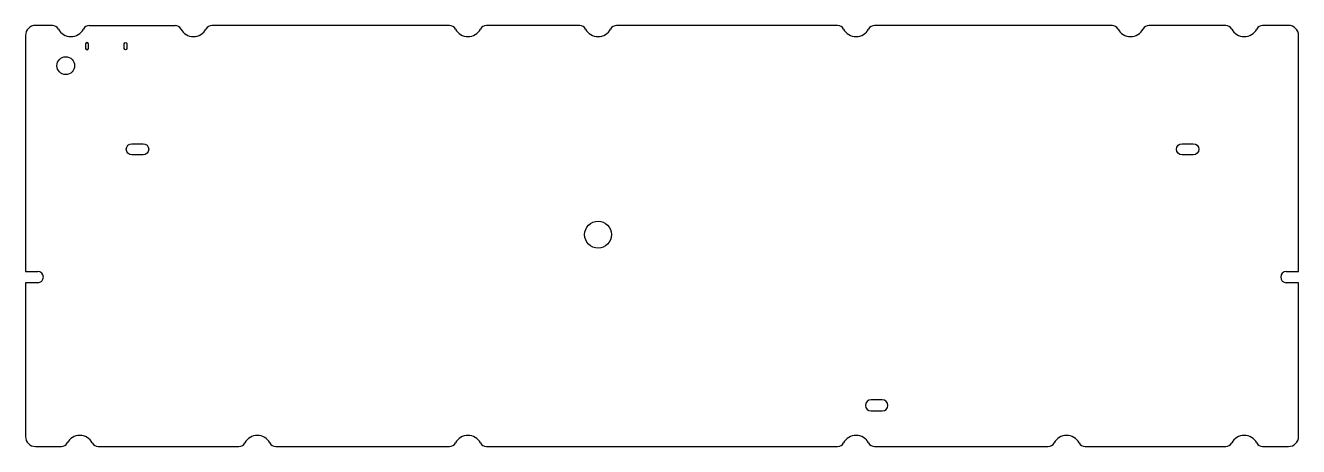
# Model space of a CAD drawing. Header units: millimetres. Extents: x 0 to 285, y -133 to -39.
import ezdxf

# ---------------------------------------------------------------- set-up
doc = ezdxf.new("R2010")
doc.units = ezdxf.units.MM
doc.layers.get('0').update_dxf_attribs({"linetype": 'CONTINUOUS'})

msp = doc.modelspace()

# ---------------------------------------------------------------- linework, layer by layer
for p, q in [((6.39, -38.94), (2.62, -38.94)), ((14.64, -38.94), (33.82, -38.94)), ((95.19, -38.94), (42.06, -38.94)), ((124.31, -38.94), (103.44, -38.94)), ((181.99, -38.94), (132.55, -38.94)), ((243.37, -38.94), (190.24, -38.94)), ((268.79, -38.94), (251.61, -38.94)), ((282.82, -38.94), (277.04, -38.94)), ((0.37, -41.19), (0.37, -93.99)), ((285.07, -93.99), (285.07, -41.19)), ((0.37, -93.99), (3.12, -93.99)), ((3.12, -96.49), (0.37, -96.49)), ((0.37, -96.49), (0.37, -130.89)), ((282.32, -93.99), (285.07, -93.99)), ((285.07, -96.49), (282.32, -96.49)), ((285.07, -130.89), (285.07, -96.49)), ((2.62, -133.14), (8.39, -133.14)), ((16.64, -133.14), (48.11, -133.14)), ((56.35, -133.14), (95.19, -133.14)), ((103.44, -133.14), (181.99, -133.14)), ((190.24, -133.14), (229.08, -133.14)), ((237.33, -133.14), (268.79, -133.14)), ((277.04, -133.14), (282.82, -133.14))]:
    msp.add_line(p, q)
for points in [[(13.83, -43.02), (13.83, -44.12, 1), (14.43, -44.12), (14.43, -43.02, 1)], [(22.47, -43.02, -1), (23.07, -43.02), (23.07, -44.12, -1), (22.47, -44.12)], [(26.67, -65.39, -1), (26.67, -67.89), (24.17, -67.89, -1), (24.17, -65.39)], [(259.02, -67.89, -1), (259.02, -65.39), (261.52, -65.39, -1), (261.52, -67.89)], [(189.47, -125.19), (191.97, -125.19, 1), (191.97, -122.69), (189.47, -122.69, 1)]]:
    msp.add_lwpolyline(points, format="xyb", close=True)
for centre, radius in [((9.37, -47.94), 1.99), ((128.42, -85.74), 3)]:
    msp.add_circle(centre, radius)
for centre, radius, start, end in [((2.62, -41.19), 2.25, 90, 180), ((6.39, -40.44), 1.5, 27.5399, 90), ((10.52, -38.29), 3.15, 207.5399, 332.4601), ((14.64, -40.44), 1.5, 90, 152.4601), ((33.82, -40.44), 1.5, 27.5399, 90), ((37.94, -38.29), 3.15, 207.5399, 332.4601), ((42.06, -40.44), 1.5, 90, 152.4601), ((95.19, -40.44), 1.5, 27.5399, 90), ((99.32, -38.29), 3.15, 207.5399, 332.4601), ((103.44, -40.44), 1.5, 90, 152.4601), ((124.31, -40.44), 1.5, 27.5399, 90), ((128.43, -38.29), 3.15, 207.5399, 332.4601), ((132.55, -40.44), 1.5, 89.9971, 152.4601), ((181.99, -40.44), 1.5, 27.5399, 90), ((186.12, -38.29), 3.15, 207.5399, 332.4601), ((190.24, -40.44), 1.5, 90, 152.4601), ((243.37, -40.44), 1.5, 27.5399, 90), ((247.49, -38.29), 3.15, 207.5399, 332.4601), ((251.61, -40.44), 1.5, 90, 152.4601), ((268.79, -40.44), 1.5, 27.5399, 90), ((272.92, -38.29), 3.15, 207.5399, 332.4601), ((277.04, -40.44), 1.5, 90, 152.4601), ((282.82, -41.19), 2.25, 0, 90), ((3.12, -95.24), 1.25, -90, 90), ((282.32, -95.24), 1.25, 90, 270), ((2.62, -130.89), 2.25, 180, 270), ((12.52, -133.79), 3.15, 27.5399, 152.4601), ((52.23, -133.79), 3.15, 27.5399, 152.4601), ((99.32, -133.79), 3.15, 27.5399, 152.4601), ((186.12, -133.79), 3.15, 27.5399, 152.4601), ((233.2, -133.79), 3.15, 27.5399, 152.4601), ((272.92, -133.79), 3.15, 27.5399, 152.4601), ((282.82, -130.89), 2.25, -90, 0), ((8.39, -131.64), 1.5, 270, 332.4601), ((16.64, -131.64), 1.5, 207.5398, 270), ((48.11, -131.64), 1.5, 270, 332.4601), ((56.35, -131.64), 1.5, 207.5398, 270), ((95.19, -131.64), 1.5, 270, 332.4601), ((103.44, -131.64), 1.5, 207.5398, 270), ((181.99, -131.64), 1.5, 270, 332.4601), ((190.24, -131.64), 1.5, 207.5398, 270), ((229.08, -131.64), 1.5, 270, 332.4601), ((237.33, -131.64), 1.5, 207.5398, 270), ((268.79, -131.64), 1.5, 270, 332.4601), ((277.04, -131.64), 1.5, 207.5398, 270)]:
    msp.add_arc(centre, radius, start, end)

doc.saveas('drawing.dxf')
